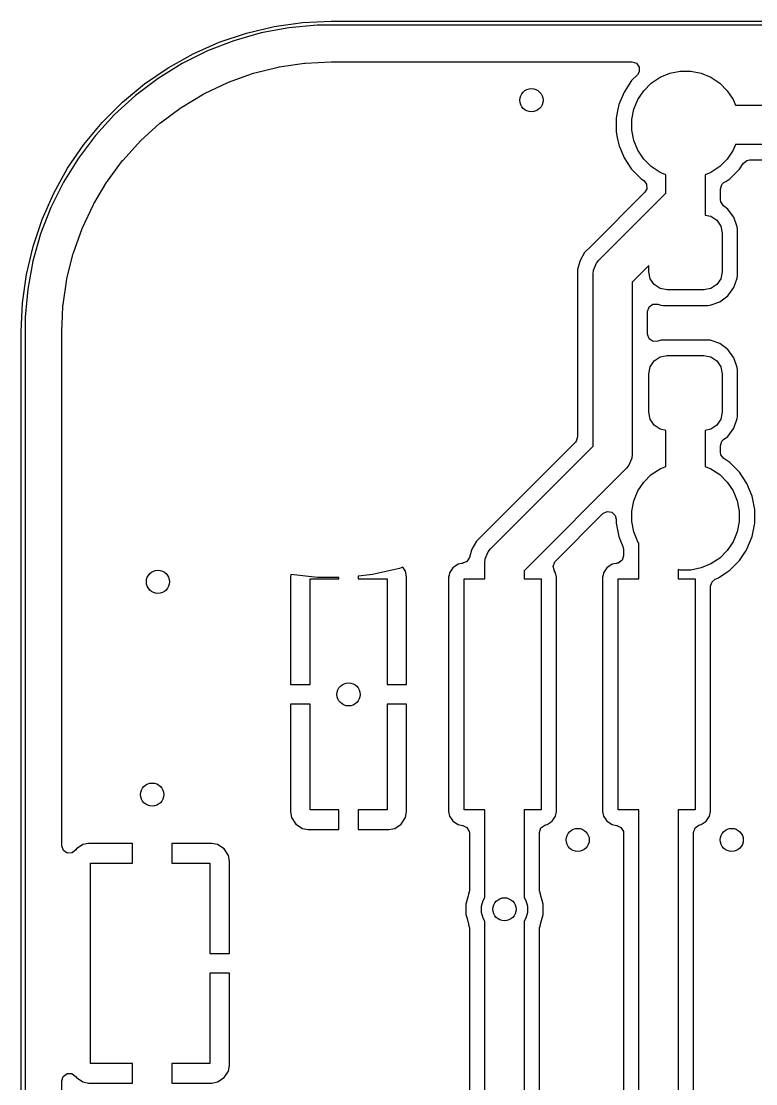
# Model space of a CAD drawing. Header units: inches. Extents: x 0.47 to 2.28, y -2.25 to -0.47.
# Drawn here: x 0.471 to 0.847, y -1.014 to -0.471 of the extents above; entities that cross this region are included whole.
import ezdxf

# ---------------------------------------------------------------- set-up
doc = ezdxf.new("R2010")
doc.units = ezdxf.units.IN
doc.header["$MEASUREMENT"] = 0
doc.layers.add('F.Cu', color=13, linetype='CONTINUOUS', true_color=0xc83434)

msp = doc.modelspace()

# ---------------------------------------------------------------- linework, layer by layer
at = {"layer": 'F.Cu', "linetype": 'CONTINUOUS'}
for p, q in [((0.6008, -0.47415), (0.6153, -0.47213)), ((0.6153, -0.47213), (0.62992, -0.47146)), ((0.62992, -0.47146), (2.12598, -0.47146)), ((0.57268, -0.48216), (0.58656, -0.47751)), ((0.59405, -0.47742), (0.58014, -0.48138)), ((0.58656, -0.47751), (0.6008, -0.47415)), ((0.60828, -0.47476), (0.59405, -0.47742)), ((0.62269, -0.47343), (0.60828, -0.47476)), ((0.62992, -0.47343), (0.62269, -0.47343)), ((2.12598, -0.47343), (0.62992, -0.47343)), ((0.55929, -0.48807), (0.57268, -0.48216)), ((0.58014, -0.48138), (0.56664, -0.48661)), ((0.5465, -0.49519), (0.55929, -0.48807)), ((0.56664, -0.48661), (0.55369, -0.49306)), ((0.55369, -0.49306), (0.54139, -0.50067)), ((0.60323, -0.49476), (0.61623, -0.49284)), ((0.61623, -0.49284), (0.61661, -0.4928)), ((0.61661, -0.4928), (0.62982, -0.49215)), ((0.62982, -0.49215), (0.63002, -0.49215)), ((0.63002, -0.49215), (0.63252, -0.49215)), ((0.63252, -0.49215), (0.78363, -0.49215)), ((0.78363, -0.49215), (0.78595, -0.4929)), ((0.78595, -0.4929), (0.78738, -0.49487)), ((0.53443, -0.50346), (0.5465, -0.49519)), ((0.57738, -0.50257), (0.58975, -0.49814)), ((0.58975, -0.49814), (0.59011, -0.49803)), ((0.59011, -0.49803), (0.60286, -0.49484)), ((0.60286, -0.49484), (0.60323, -0.49476)), ((0.78642, -0.49888), (0.78349, -0.50181)), ((0.78738, -0.49731), (0.78642, -0.49888)), ((0.78738, -0.49487), (0.78738, -0.49731)), ((0.79803, -0.5001), (0.80302, -0.49804)), ((0.80302, -0.49804), (0.80832, -0.49698)), ((0.80832, -0.49698), (0.81372, -0.49698)), ((0.81372, -0.49698), (0.81902, -0.49804)), ((0.81902, -0.49804), (0.82401, -0.5001)), ((0.52316, -0.51281), (0.53443, -0.50346)), ((0.54139, -0.50067), (0.52984, -0.50939)), ((0.56515, -0.50833), (0.57702, -0.50272)), ((0.57702, -0.50272), (0.57738, -0.50257)), ((0.78349, -0.50181), (0.77961, -0.50762)), ((0.78349, -0.50181), (0.78349, -0.50181)), ((0.78972, -0.50693), (0.79354, -0.50311)), ((0.79354, -0.50311), (0.79803, -0.5001)), ((0.82401, -0.5001), (0.82851, -0.50311)), ((0.82851, -0.50311), (0.83233, -0.50693)), ((0.52984, -0.50939), (0.51914, -0.51914)), ((0.55354, -0.51527), (0.56481, -0.50851)), ((0.56481, -0.50851), (0.56515, -0.50833)), ((0.77961, -0.50762), (0.77693, -0.51407)), ((0.77961, -0.50762), (0.77961, -0.50762)), ((0.78672, -0.51142), (0.78972, -0.50693)), ((0.83233, -0.50693), (0.83533, -0.51142)), ((0.51281, -0.52316), (0.52316, -0.51281)), ((0.54267, -0.5233), (0.55322, -0.51548)), ((0.55322, -0.51548), (0.55354, -0.51527)), ((0.77693, -0.51407), (0.77631, -0.51718)), ((0.78465, -0.51641), (0.78672, -0.51142)), ((0.83533, -0.51142), (0.83657, -0.51441)), ((0.83657, -0.51441), (0.87209, -0.51441)), ((0.51914, -0.51914), (0.50939, -0.52984)), ((0.77631, -0.51718), (0.77557, -0.52092)), ((0.77557, -0.52092), (0.77557, -0.5279)), ((0.7836, -0.52171), (0.78465, -0.51641)), ((0.50346, -0.53443), (0.51281, -0.52316)), ((0.53431, -0.53086), (0.54237, -0.52355)), ((0.54237, -0.52355), (0.54267, -0.5233)), ((0.7836, -0.52711), (0.7836, -0.52171)), ((0.50939, -0.52984), (0.50067, -0.54139)), ((0.53264, -0.53237), (0.53431, -0.53086)), ((0.77557, -0.5279), (0.77616, -0.53086)), ((0.77616, -0.53086), (0.77691, -0.53463)), ((0.78465, -0.53241), (0.7836, -0.52711)), ((0.49519, -0.5465), (0.50346, -0.53443)), ((0.52355, -0.54237), (0.53237, -0.53264)), ((0.53237, -0.53264), (0.53264, -0.53237)), ((0.77691, -0.53463), (0.77693, -0.53475)), ((0.77693, -0.53475), (0.77722, -0.53544)), ((0.77722, -0.53544), (0.77961, -0.5412)), ((0.78672, -0.5374), (0.78465, -0.53241)), ((0.78972, -0.54189), (0.78672, -0.5374)), ((0.83533, -0.5374), (0.83233, -0.54189)), ((0.83657, -0.53441), (0.83533, -0.5374)), ((0.87209, -0.53441), (0.83657, -0.53441)), ((0.50067, -0.54139), (0.49306, -0.55369)), ((0.51548, -0.55322), (0.5233, -0.54267)), ((0.5233, -0.54267), (0.52355, -0.54237)), ((0.77961, -0.5412), (0.77961, -0.5412)), ((0.77961, -0.5412), (0.78279, -0.54597)), ((0.79354, -0.54571), (0.78972, -0.54189)), ((0.83233, -0.54189), (0.82851, -0.54571)), ((0.84054, -0.54406), (0.84245, -0.54255)), ((0.84245, -0.54255), (0.84381, -0.5423)), ((0.84381, -0.5423), (0.86485, -0.5423)), ((0.48807, -0.55929), (0.49519, -0.5465)), ((0.78279, -0.54597), (0.78349, -0.54701)), ((0.78349, -0.54701), (0.78842, -0.55195)), ((0.79803, -0.54871), (0.79354, -0.54571)), ((0.82851, -0.54571), (0.82401, -0.54871)), ((0.83362, -0.55195), (0.83856, -0.54701)), ((0.83856, -0.54701), (0.84054, -0.54406)), ((0.49306, -0.55369), (0.48661, -0.56664)), ((0.50851, -0.56481), (0.51527, -0.55354)), ((0.51527, -0.55354), (0.51548, -0.55322)), ((0.78842, -0.55195), (0.78966, -0.55278)), ((0.78966, -0.55278), (0.79117, -0.55469)), ((0.80102, -0.54995), (0.79803, -0.54871)), ((0.80102, -0.55924), (0.80102, -0.54995)), ((0.82401, -0.54871), (0.82102, -0.54995)), ((0.82102, -0.54995), (0.82102, -0.5705)), ((0.83067, -0.55392), (0.83162, -0.55329)), ((0.83162, -0.55329), (0.83362, -0.55195)), ((0.79026, -0.55884), (0.76279, -0.58631)), ((0.79127, -0.55712), (0.79026, -0.55884)), ((0.79117, -0.55469), (0.79127, -0.55712)), ((0.82892, -0.5572), (0.82967, -0.55488)), ((0.82892, -0.56079), (0.82892, -0.5572)), ((0.82967, -0.55488), (0.83067, -0.55392)), ((0.48216, -0.57268), (0.48807, -0.55929)), ((0.76671, -0.59356), (0.80102, -0.55924)), ((0.82892, -0.56261), (0.82892, -0.56079)), ((0.82892, -0.56079), (0.82892, -0.56079)), ((0.8291, -0.5638), (0.82892, -0.56261)), ((0.83052, -0.56578), (0.8291, -0.5638)), ((0.48661, -0.56664), (0.48138, -0.58014)), ((0.50272, -0.57702), (0.50833, -0.56515)), ((0.50833, -0.56515), (0.50851, -0.56481)), ((0.83271, -0.56739), (0.83052, -0.56578)), ((0.83563, -0.57135), (0.83271, -0.56739)), ((0.83271, -0.56739), (0.83271, -0.56739)), ((0.47751, -0.58656), (0.48216, -0.57268)), ((0.82102, -0.5705), (0.82395, -0.57109)), ((0.82395, -0.57109), (0.82699, -0.57311)), ((0.82699, -0.57311), (0.82901, -0.57615)), ((0.83579, -0.57158), (0.83563, -0.57135)), ((0.83751, -0.57648), (0.83579, -0.57158)), ((0.48138, -0.58014), (0.47742, -0.59405)), ((0.49814, -0.58975), (0.50257, -0.57738)), ((0.50257, -0.57738), (0.50272, -0.57702)), ((0.82901, -0.57615), (0.82972, -0.57972)), ((0.82972, -0.57972), (0.82972, -0.59941)), ((0.83762, -0.57765), (0.83751, -0.57648)), ((0.83762, -0.60149), (0.83762, -0.57765)), ((0.47415, -0.6008), (0.47751, -0.58656)), ((0.49484, -0.60286), (0.49803, -0.59011)), ((0.49803, -0.59011), (0.49814, -0.58975)), ((0.75946, -0.58964), (0.75711, -0.59372)), ((0.76279, -0.58631), (0.75946, -0.58964)), ((0.75946, -0.58964), (0.75946, -0.58964)), ((0.76279, -0.58631), (0.76279, -0.58631)), ((0.76279, -0.58631), (0.76279, -0.58631)), ((0.47742, -0.59405), (0.47476, -0.60828)), ((0.75697, -0.59422), (0.75589, -0.59827)), ((0.75711, -0.59372), (0.75697, -0.59422)), ((0.75697, -0.59422), (0.75697, -0.59422)), ((0.76397, -0.59868), (0.76546, -0.59507)), ((0.76546, -0.59507), (0.76671, -0.59356)), ((0.76546, -0.59507), (0.76546, -0.59507)), ((0.79232, -0.59623), (0.78378, -0.60477)), ((0.79232, -0.59941), (0.79232, -0.59623)), ((0.47213, -0.6153), (0.47415, -0.6008)), ((0.75589, -0.59827), (0.75589, -0.6033)), ((0.76378, -0.60063), (0.76397, -0.59868)), ((0.76378, -0.68861), (0.76378, -0.60063)), ((0.79303, -0.60299), (0.79232, -0.59941)), ((0.82972, -0.59941), (0.82901, -0.60299)), ((0.83751, -0.60265), (0.83762, -0.60149)), ((0.49284, -0.61623), (0.49476, -0.60323)), ((0.49476, -0.60323), (0.49484, -0.60286)), ((0.75589, -0.6033), (0.75589, -0.6033)), ((0.75589, -0.6033), (0.75589, -0.68371)), ((0.78378, -0.60477), (0.78378, -0.69276)), ((0.79506, -0.60602), (0.79303, -0.60299)), ((0.79809, -0.60805), (0.79506, -0.60602)), ((0.82699, -0.60602), (0.82395, -0.60805)), ((0.82901, -0.60299), (0.82699, -0.60602)), ((0.83271, -0.61174), (0.83579, -0.60756)), ((0.83579, -0.60756), (0.83751, -0.60265)), ((0.47476, -0.60828), (0.47343, -0.62269)), ((0.80167, -0.60876), (0.79809, -0.60805)), ((0.82037, -0.60876), (0.80167, -0.60876)), ((0.82395, -0.60805), (0.82037, -0.60876)), ((0.82852, -0.61483), (0.83271, -0.61174)), ((0.47146, -0.62992), (0.47213, -0.6153)), ((0.49253, -0.62219), (0.4928, -0.61661)), ((0.4928, -0.61661), (0.49284, -0.61623)), ((0.79167, -0.61974), (0.79243, -0.61742)), ((0.79243, -0.61742), (0.7944, -0.61599)), ((0.7944, -0.61599), (0.79683, -0.61599)), ((0.79683, -0.61599), (0.79692, -0.61601)), ((0.79692, -0.61601), (0.79843, -0.61654)), ((0.79843, -0.61654), (0.7996, -0.61665)), ((0.7996, -0.61665), (0.7996, -0.61665)), ((0.7996, -0.61665), (0.82245, -0.61665)), ((0.82245, -0.61665), (0.82362, -0.61654)), ((0.82245, -0.61665), (0.82245, -0.61665)), ((0.82362, -0.61654), (0.82852, -0.61483)), ((0.47343, -0.62269), (0.47343, -0.62992)), ((0.49215, -0.62982), (0.49253, -0.62219)), ((0.79167, -0.63125), (0.79167, -0.61974)), ((0.47146, -2.08661), (0.47146, -0.62992)), ((0.47343, -0.62992), (0.47343, -2.08661)), ((0.49215, -0.63002), (0.49215, -0.62982)), ((0.49215, -0.75535), (0.49215, -0.63002)), ((0.79167, -0.63134), (0.79167, -0.63125)), ((0.79248, -0.63364), (0.79167, -0.63134)), ((0.79448, -0.63502), (0.79248, -0.63364)), ((0.79692, -0.63497), (0.79448, -0.63502)), ((0.79843, -0.63444), (0.79692, -0.63497)), ((0.79901, -0.63439), (0.79843, -0.63444)), ((0.7996, -0.63433), (0.79901, -0.63439)), ((0.82245, -0.63433), (0.7996, -0.63433)), ((0.82362, -0.63444), (0.82245, -0.63433)), ((0.82852, -0.63616), (0.82362, -0.63444)), ((0.83271, -0.63924), (0.82852, -0.63616)), ((0.82852, -0.63616), (0.82852, -0.63616)), ((0.83579, -0.64343), (0.83271, -0.63924)), ((0.83271, -0.63924), (0.83271, -0.63924)), ((0.79303, -0.648), (0.79506, -0.64496)), ((0.79506, -0.64496), (0.79809, -0.64294)), ((0.79809, -0.64294), (0.80167, -0.64222)), ((0.80167, -0.64222), (0.82037, -0.64222)), ((0.82037, -0.64222), (0.82395, -0.64294)), ((0.82395, -0.64294), (0.82699, -0.64496)), ((0.82699, -0.64496), (0.82901, -0.648)), ((0.83751, -0.64833), (0.83579, -0.64343)), ((0.83579, -0.64343), (0.83579, -0.64343)), ((0.79232, -0.65157), (0.79303, -0.648)), ((0.82901, -0.648), (0.82972, -0.65157)), ((0.83762, -0.6495), (0.83751, -0.64833)), ((0.83762, -0.67334), (0.83762, -0.6495)), ((0.79232, -0.67126), (0.79232, -0.65157)), ((0.82972, -0.65157), (0.82972, -0.67126)), ((0.79303, -0.67484), (0.79232, -0.67126)), ((0.82972, -0.67126), (0.82901, -0.67484)), ((0.79506, -0.67787), (0.79303, -0.67484)), ((0.79809, -0.6799), (0.79506, -0.67787)), ((0.82699, -0.67787), (0.82395, -0.6799)), ((0.82901, -0.67484), (0.82699, -0.67787)), ((0.83579, -0.67941), (0.83751, -0.6745)), ((0.83751, -0.6745), (0.83762, -0.67334)), ((0.75589, -0.68371), (0.75513, -0.68603)), ((0.80102, -0.68048), (0.79809, -0.6799)), ((0.80102, -0.69887), (0.80102, -0.68048)), ((0.82395, -0.6799), (0.82102, -0.68048)), ((0.82102, -0.68048), (0.82102, -0.69887)), ((0.83052, -0.6852), (0.83271, -0.68359)), ((0.83271, -0.68359), (0.83579, -0.67941)), ((0.75473, -0.6865), (0.70752, -0.73371)), ((0.71143, -0.74096), (0.76378, -0.68861)), ((0.75513, -0.68603), (0.75473, -0.6865)), ((0.82892, -0.68838), (0.82967, -0.68606)), ((0.82892, -0.69162), (0.82892, -0.68838)), ((0.82967, -0.68606), (0.83052, -0.6852)), ((0.78359, -0.69471), (0.78209, -0.69831)), ((0.78378, -0.69276), (0.78359, -0.69471)), ((0.82916, -0.69298), (0.82892, -0.69162)), ((0.83067, -0.6949), (0.82916, -0.69298)), ((0.78085, -0.69983), (0.7285, -0.75217)), ((0.78209, -0.69831), (0.78085, -0.69983)), ((0.78209, -0.69831), (0.78209, -0.69831)), ((0.79354, -0.70311), (0.79803, -0.7001)), ((0.79803, -0.7001), (0.80102, -0.69887)), ((0.82102, -0.69887), (0.82401, -0.7001)), ((0.82401, -0.7001), (0.82851, -0.70311)), ((0.83362, -0.69687), (0.83067, -0.6949)), ((0.83856, -0.70181), (0.83362, -0.69687)), ((0.83362, -0.69687), (0.83362, -0.69687)), ((0.78972, -0.70693), (0.79354, -0.70311)), ((0.82851, -0.70311), (0.83233, -0.70693)), ((0.84244, -0.70762), (0.83856, -0.70181)), ((0.83856, -0.70181), (0.83856, -0.70181)), ((0.78672, -0.71142), (0.78972, -0.70693)), ((0.83233, -0.70693), (0.83533, -0.71142)), ((0.84511, -0.71407), (0.84244, -0.70762)), ((0.84244, -0.70762), (0.84244, -0.70762)), ((0.84244, -0.70762), (0.84244, -0.70762)), ((0.7836, -0.72171), (0.78465, -0.71641)), ((0.78465, -0.71641), (0.78672, -0.71142)), ((0.83533, -0.71142), (0.8374, -0.71641)), ((0.8374, -0.71641), (0.83845, -0.72171)), ((0.84648, -0.72092), (0.84511, -0.71407)), ((0.76884, -0.723), (0.77101, -0.72189)), ((0.77101, -0.72189), (0.77342, -0.72228)), ((0.7836, -0.72711), (0.7836, -0.72171)), ((0.83845, -0.72171), (0.83845, -0.72711)), ((0.84648, -0.7279), (0.84648, -0.72092)), ((0.7445, -0.74734), (0.76884, -0.723)), ((0.77342, -0.72228), (0.77514, -0.724)), ((0.77514, -0.724), (0.77557, -0.72579)), ((0.77557, -0.72579), (0.77557, -0.7279)), ((0.78465, -0.73241), (0.7836, -0.72711)), ((0.83845, -0.72711), (0.8374, -0.73241)), ((0.77557, -0.7279), (0.77693, -0.73475)), ((0.78672, -0.7374), (0.78465, -0.73241)), ((0.8374, -0.73241), (0.83533, -0.7374)), ((0.84511, -0.73475), (0.84648, -0.7279)), ((0.70419, -0.73704), (0.70183, -0.74112)), ((0.70752, -0.73371), (0.70419, -0.73704)), ((0.70419, -0.73704), (0.70419, -0.73704)), ((0.70752, -0.73371), (0.70752, -0.73371)), ((0.77693, -0.73475), (0.77748, -0.73606)), ((0.77748, -0.73606), (0.77905, -0.73986)), ((0.78724, -0.73819), (0.78672, -0.7374)), ((0.78724, -0.75633), (0.78724, -0.73819)), ((0.78724, -0.73819), (0.78724, -0.73819)), ((0.83533, -0.7374), (0.83233, -0.74189)), ((0.84244, -0.7412), (0.84511, -0.73475)), ((0.7017, -0.74163), (0.70065, -0.74552)), ((0.70183, -0.74112), (0.7017, -0.74163)), ((0.7017, -0.74163), (0.7017, -0.74163)), ((0.7087, -0.74608), (0.71019, -0.74248)), ((0.71019, -0.74248), (0.71143, -0.74096)), ((0.71019, -0.74248), (0.71019, -0.74248)), ((0.77905, -0.73986), (0.77935, -0.74137)), ((0.77935, -0.74137), (0.77935, -0.74451)), ((0.83233, -0.74189), (0.82851, -0.74571)), ((0.83856, -0.74701), (0.84199, -0.74188)), ((0.84199, -0.74188), (0.84244, -0.7412)), ((0.84244, -0.7412), (0.84244, -0.7412)), ((0.84244, -0.7412), (0.84244, -0.7412)), ((0.69475, -0.7489), (0.69214, -0.75064)), ((0.69651, -0.74855), (0.69475, -0.7489)), ((0.69706, -0.74844), (0.69651, -0.74855)), ((0.69723, -0.74842), (0.69706, -0.74844)), ((0.69706, -0.74844), (0.69706, -0.74844)), ((0.69706, -0.74844), (0.69706, -0.74844)), ((0.69933, -0.74756), (0.69723, -0.74842)), ((0.70065, -0.74552), (0.69933, -0.74756)), ((0.7085, -0.74803), (0.7087, -0.74608)), ((0.7085, -0.75633), (0.7085, -0.74803)), ((0.74335, -0.74997), (0.7442, -0.74768)), ((0.7442, -0.74768), (0.7445, -0.74734)), ((0.77349, -0.7489), (0.77088, -0.75064)), ((0.7746, -0.74868), (0.77349, -0.7489)), ((0.7758, -0.74844), (0.7746, -0.74868)), ((0.77599, -0.7484), (0.7758, -0.74844)), ((0.7758, -0.74844), (0.7758, -0.74844)), ((0.77663, -0.74826), (0.77599, -0.7484)), ((0.77599, -0.7484), (0.77599, -0.7484)), ((0.7786, -0.74683), (0.77663, -0.74826)), ((0.77935, -0.74451), (0.7786, -0.74683)), ((0.82401, -0.74871), (0.81902, -0.75078)), ((0.82851, -0.74571), (0.82401, -0.74871)), ((0.83362, -0.75195), (0.83856, -0.74701)), ((0.60933, -0.75418), (0.60909, -0.75535)), ((0.62286, -0.75571), (0.60933, -0.75418)), ((0.65102, -0.75413), (0.64378, -0.75494)), ((0.6648, -0.75098), (0.65102, -0.75413)), ((0.66651, -0.75038), (0.6648, -0.75098)), ((0.66788, -0.75243), (0.66651, -0.75038)), ((0.66846, -0.75535), (0.66788, -0.75243)), ((0.69017, -0.7544), (0.68994, -0.75555)), ((0.6904, -0.75325), (0.69017, -0.7544)), ((0.69214, -0.75064), (0.6904, -0.75325)), ((0.69214, -0.75064), (0.69214, -0.75064)), ((0.7285, -0.75217), (0.7285, -0.75633)), ((0.74401, -0.75232), (0.74335, -0.74997)), ((0.74409, -0.75243), (0.74401, -0.75232)), ((0.74464, -0.75325), (0.74409, -0.75243)), ((0.7451, -0.75555), (0.74464, -0.75325)), ((0.76891, -0.7544), (0.76868, -0.75555)), ((0.76914, -0.75325), (0.76891, -0.7544)), ((0.77088, -0.75064), (0.76914, -0.75325)), ((0.77088, -0.75064), (0.77088, -0.75064)), ((0.80832, -0.75184), (0.80724, -0.75162)), ((0.80724, -0.75162), (0.80724, -0.75633)), ((0.81372, -0.75184), (0.80832, -0.75184)), ((0.81902, -0.75078), (0.81372, -0.75184)), ((0.82782, -0.75583), (0.83167, -0.75325)), ((0.83167, -0.75325), (0.83362, -0.75195)), ((0.49215, -0.82039), (0.49215, -0.75535)), ((0.60909, -0.75535), (0.60909, -0.81039)), ((0.61909, -0.81039), (0.61909, -0.75633)), ((0.61909, -0.75633), (0.63378, -0.75633)), ((0.63378, -0.75571), (0.62286, -0.75571)), ((0.63378, -0.75633), (0.63378, -0.75571)), ((0.64378, -0.75494), (0.64378, -0.75633)), ((0.64378, -0.75633), (0.65846, -0.75633)), ((0.65846, -0.75633), (0.65846, -0.81039)), ((0.66846, -0.81039), (0.66846, -0.75535)), ((0.68994, -0.75555), (0.68994, -0.87522)), ((0.69783, -0.87444), (0.69783, -0.75633)), ((0.69783, -0.75633), (0.7085, -0.75633)), ((0.7285, -0.75633), (0.7372, -0.75633)), ((0.7372, -0.75633), (0.7372, -0.87444)), ((0.7451, -0.87522), (0.7451, -0.75555)), ((0.76868, -0.75555), (0.76868, -0.87522)), ((0.77657, -0.87444), (0.77657, -0.75633)), ((0.77657, -0.75633), (0.78724, -0.75633)), ((0.80724, -0.75633), (0.81594, -0.75633)), ((0.81594, -0.75633), (0.81594, -0.87444)), ((0.82384, -0.76011), (0.82459, -0.75779)), ((0.82459, -0.75779), (0.82627, -0.75647)), ((0.82627, -0.75647), (0.82782, -0.75583)), ((0.82782, -0.75583), (0.82782, -0.75583)), ((0.82782, -0.75583), (0.82782, -0.75583)), ((0.82384, -0.87522), (0.82384, -0.76011)), ((0.60909, -0.81039), (0.60909, -0.81039)), ((0.60909, -0.81039), (0.61909, -0.81039)), ((0.65846, -0.81039), (0.66846, -0.81039)), ((0.66846, -0.81039), (0.66846, -0.81039)), ((0.49215, -0.89264), (0.49215, -0.82039)), ((0.61909, -0.82039), (0.60909, -0.82039)), ((0.60909, -0.82039), (0.60909, -0.82039)), ((0.60909, -0.82039), (0.60909, -0.87543)), ((0.61909, -0.87444), (0.61909, -0.82039)), ((0.66846, -0.82039), (0.65846, -0.82039)), ((0.65846, -0.82039), (0.65846, -0.87444)), ((0.66846, -0.87543), (0.66846, -0.82039)), ((0.66846, -0.82039), (0.66846, -0.82039)), ((0.60909, -0.87543), (0.60967, -0.87834)), ((0.60967, -0.87834), (0.61188, -0.88165)), ((0.63378, -0.87444), (0.61909, -0.87444)), ((0.63378, -0.88444), (0.63378, -0.87444)), ((0.65846, -0.87444), (0.64378, -0.87444)), ((0.64378, -0.87444), (0.64378, -0.88444)), ((0.66567, -0.88165), (0.66788, -0.87834)), ((0.66788, -0.87834), (0.66846, -0.87543)), ((0.66788, -0.87834), (0.66788, -0.87834)), ((0.68994, -0.87522), (0.69025, -0.87675)), ((0.69025, -0.87675), (0.6904, -0.87752)), ((0.6904, -0.87752), (0.69163, -0.87937)), ((0.69163, -0.87937), (0.69214, -0.88013)), ((0.7085, -0.87444), (0.69783, -0.87444)), ((0.7085, -0.9191), (0.7085, -0.87444)), ((0.7372, -0.87444), (0.7285, -0.87444)), ((0.7285, -0.87444), (0.7285, -0.9191)), ((0.7429, -0.88013), (0.7442, -0.87818)), ((0.7442, -0.87818), (0.74464, -0.87752)), ((0.74464, -0.87752), (0.7451, -0.87522)), ((0.74464, -0.87752), (0.74464, -0.87752)), ((0.74464, -0.87752), (0.74464, -0.87752)), ((0.76868, -0.87522), (0.76899, -0.87675)), ((0.76899, -0.87675), (0.76914, -0.87752)), ((0.76914, -0.87752), (0.77037, -0.87937)), ((0.77037, -0.87937), (0.77088, -0.88013)), ((0.78724, -0.87444), (0.77657, -0.87444)), ((0.78724, -1.00394), (0.78724, -0.87444)), ((0.81594, -0.87444), (0.80724, -0.87444)), ((0.80724, -0.87444), (0.80724, -1.00394)), ((0.82164, -0.88013), (0.82294, -0.87818)), ((0.82294, -0.87818), (0.82338, -0.87752)), ((0.82338, -0.87752), (0.82384, -0.87522)), ((0.82338, -0.87752), (0.82338, -0.87752)), ((0.82338, -0.87752), (0.82338, -0.87752)), ((0.61188, -0.88165), (0.61188, -0.88165)), ((0.61188, -0.88165), (0.61519, -0.88386)), ((0.61519, -0.88386), (0.61519, -0.88386)), ((0.61519, -0.88386), (0.61811, -0.88444)), ((0.61811, -0.88444), (0.63378, -0.88444)), ((0.64378, -0.88444), (0.64378, -0.88444)), ((0.64378, -0.88444), (0.65945, -0.88444)), ((0.65945, -0.88444), (0.66237, -0.88386)), ((0.66237, -0.88386), (0.66567, -0.88165)), ((0.66567, -0.88165), (0.66567, -0.88165)), ((0.69214, -0.88013), (0.6925, -0.88037)), ((0.6925, -0.88037), (0.69475, -0.88188)), ((0.69475, -0.88188), (0.69475, -0.88188)), ((0.69475, -0.88188), (0.69475, -0.88188)), ((0.69475, -0.88188), (0.69706, -0.88234)), ((0.69706, -0.88234), (0.69706, -0.88234)), ((0.69706, -0.88234), (0.69725, -0.88237)), ((0.69725, -0.88237), (0.69724, -0.88242)), ((0.69724, -0.88242), (0.69929, -0.88331)), ((0.69929, -0.88331), (0.70052, -0.88541)), ((0.7364, -0.88589), (0.73715, -0.88357)), ((0.73715, -0.88357), (0.73912, -0.88214)), ((0.73912, -0.88214), (0.73957, -0.88202)), ((0.73957, -0.88202), (0.74028, -0.88188)), ((0.74028, -0.88188), (0.7429, -0.88013)), ((0.77088, -0.88013), (0.77124, -0.88037)), ((0.77124, -0.88037), (0.77349, -0.88188)), ((0.77349, -0.88188), (0.77349, -0.88188)), ((0.77349, -0.88188), (0.77349, -0.88188)), ((0.77349, -0.88188), (0.7758, -0.88234)), ((0.7758, -0.88234), (0.7758, -0.88234)), ((0.7758, -0.88234), (0.77599, -0.88237)), ((0.77599, -0.88237), (0.77598, -0.88242)), ((0.77598, -0.88242), (0.77803, -0.88331)), ((0.77803, -0.88331), (0.77926, -0.88541)), ((0.81514, -0.88589), (0.81589, -0.88357)), ((0.81589, -0.88357), (0.81786, -0.88214)), ((0.81786, -0.88214), (0.81831, -0.88202)), ((0.81831, -0.88202), (0.81902, -0.88188)), ((0.81902, -0.88188), (0.82164, -0.88013)), ((0.70052, -0.88541), (0.70061, -0.88626)), ((0.70061, -0.88626), (0.70061, -0.91572)), ((0.7364, -0.91572), (0.7364, -0.88589)), ((0.77926, -0.88541), (0.77935, -0.88626)), ((0.77935, -0.88626), (0.77935, -1.06336)), ((0.81514, -1.06336), (0.81514, -0.88589)), ((0.49215, -0.8928), (0.49215, -0.89264)), ((0.49299, -0.89508), (0.49215, -0.8928)), ((0.49502, -0.89644), (0.49299, -0.89508)), ((0.49937, -0.89483), (0.49745, -0.89634)), ((0.49968, -0.89437), (0.49937, -0.89483)), ((0.50299, -0.89216), (0.49968, -0.89437)), ((0.49968, -0.89437), (0.49968, -0.89437)), ((0.5059, -0.89157), (0.50299, -0.89216)), ((0.52839, -0.89157), (0.5059, -0.89157)), ((0.52839, -0.90157), (0.52839, -0.89157)), ((0.5689, -0.89157), (0.54839, -0.89157)), ((0.54839, -0.89157), (0.54839, -0.90157)), ((0.57182, -0.89216), (0.5689, -0.89157)), ((0.57182, -0.89216), (0.57182, -0.89216)), ((0.57512, -0.89437), (0.57182, -0.89216)), ((0.57733, -0.89767), (0.57512, -0.89437)), ((0.57512, -0.89437), (0.57512, -0.89437)), ((0.49745, -0.89634), (0.49502, -0.89644)), ((0.57791, -0.90059), (0.57733, -0.89767)), ((0.57791, -0.94776), (0.57791, -0.90059)), ((0.50689, -1.00394), (0.50689, -0.90157)), ((0.50689, -0.90157), (0.52839, -0.90157)), ((0.54839, -0.90157), (0.56791, -0.90157)), ((0.56791, -0.90157), (0.56791, -0.94776)), ((0.70024, -0.91735), (0.70014, -0.91759)), ((0.70061, -0.91572), (0.70018, -0.91733)), ((0.70018, -0.91733), (0.70024, -0.91735)), ((0.73683, -0.91733), (0.7364, -0.91572)), ((0.73677, -0.91735), (0.73683, -0.91733)), ((0.73687, -0.91759), (0.73677, -0.91735)), ((0.69997, -0.91823), (0.6988, -0.9226)), ((0.6988, -0.9226), (0.6988, -0.92779)), ((0.70014, -0.91759), (0.69997, -0.91823)), ((0.70679, -0.92366), (0.70759, -0.92068)), ((0.70759, -0.92068), (0.7085, -0.9191)), ((0.7285, -0.9191), (0.72942, -0.92068)), ((0.72942, -0.92068), (0.73021, -0.92366)), ((0.73821, -0.9226), (0.73687, -0.91759)), ((0.73687, -0.91759), (0.73687, -0.91759)), ((0.73821, -0.92779), (0.73821, -0.9226)), ((0.6988, -0.92779), (0.69934, -0.92981)), ((0.70679, -0.92674), (0.70679, -0.92366)), ((0.70759, -0.92972), (0.70679, -0.92674)), ((0.73021, -0.92674), (0.72942, -0.92972)), ((0.73021, -0.92366), (0.73021, -0.92674)), ((0.73687, -0.9328), (0.73821, -0.92779)), ((0.69934, -0.92981), (0.70014, -0.9328)), ((0.70014, -0.9328), (0.70024, -0.93304)), ((0.70024, -0.93304), (0.70018, -0.93307)), ((0.70018, -0.93307), (0.70061, -0.93467)), ((0.7085, -0.9313), (0.70759, -0.92972)), ((0.7085, -1.00394), (0.7085, -0.9313)), ((0.72942, -0.92972), (0.7285, -0.9313)), ((0.7285, -0.9313), (0.7285, -1.00394)), ((0.7364, -0.93467), (0.73683, -0.93307)), ((0.73677, -0.93304), (0.73687, -0.9328)), ((0.73683, -0.93307), (0.73677, -0.93304)), ((0.73687, -0.9328), (0.73687, -0.9328)), ((0.70061, -0.93467), (0.70061, -1.10396)), ((0.7364, -1.10396), (0.7364, -0.93467)), ((0.56791, -0.94776), (0.57791, -0.94776)), ((0.57791, -0.94776), (0.57791, -0.94776)), ((0.57791, -0.95776), (0.56791, -0.95776)), ((0.56791, -0.95776), (0.56791, -1.00394)), ((0.57791, -1.00492), (0.57791, -0.95776)), ((0.57791, -0.95776), (0.57791, -0.95776)), ((0.52839, -1.00394), (0.50689, -1.00394)), ((0.52839, -1.01394), (0.52839, -1.00394)), ((0.56791, -1.00394), (0.54839, -1.00394)), ((0.54839, -1.00394), (0.54839, -1.01394)), ((0.7085, -1.11224), (0.7085, -1.00394)), ((0.7285, -1.00394), (0.7285, -1.11224)), ((0.78724, -1.06674), (0.78724, -1.00394)), ((0.80724, -1.00394), (0.80724, -1.06674)), ((0.4929, -1.01055), (0.49487, -1.00912)), ((0.49487, -1.00912), (0.49731, -1.00912)), ((0.49731, -1.00912), (0.49928, -1.01055)), ((0.57512, -1.01115), (0.57733, -1.00784)), ((0.57733, -1.00784), (0.57791, -1.00492)), ((0.57733, -1.00784), (0.57733, -1.00784)), ((0.49215, -1.01287), (0.4929, -1.01055)), ((0.49215, -1.12015), (0.49215, -1.01287)), ((0.49928, -1.01055), (0.49937, -1.01068)), ((0.49937, -1.01068), (0.49968, -1.01115)), ((0.49968, -1.01115), (0.49968, -1.01115)), ((0.49968, -1.01115), (0.50299, -1.01336)), ((0.50299, -1.01336), (0.50299, -1.01336)), ((0.50299, -1.01336), (0.5059, -1.01394)), ((0.5059, -1.01394), (0.52839, -1.01394)), ((0.54839, -1.01394), (0.5689, -1.01394)), ((0.5689, -1.01394), (0.57182, -1.01336)), ((0.57182, -1.01336), (0.57512, -1.01115)), ((0.57512, -1.01115), (0.57512, -1.01115))]:
    msp.add_line(p, q, dxfattribs=at)
at = {"layer": 'F.Cu'}
for centre in [(0.73228, -0.51181), (0.54134, -0.75787), (0.63878, -0.81539), (0.53839, -0.86657), (0.75591, -0.88976), (0.83465, -0.88976), (0.7185, -0.9252)]:
    msp.add_circle(centre, 0.00591, dxfattribs=at)

doc.saveas('drawing.dxf')
